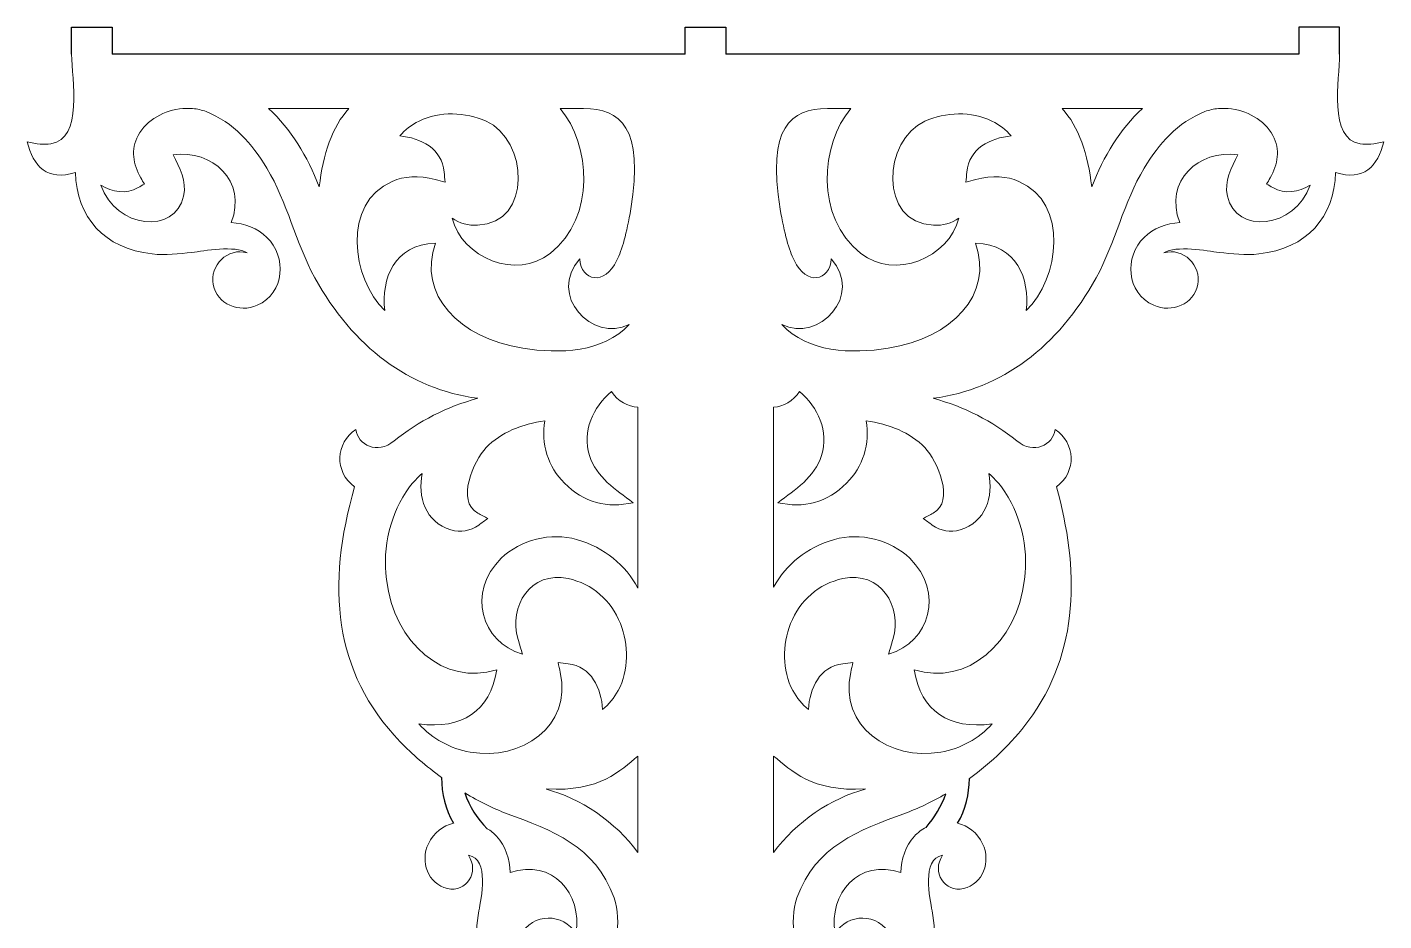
# Model space of a CAD drawing. Header units: millimetres. Extents: x 32 to 2906, y -191 to 651.
# Drawn here: x 1222 to 1721.8, y 239.4 to 568.7 of the extents above; entities that cross this region are included whole.
import ezdxf

# ---------------------------------------------------------------- set-up
doc = ezdxf.new("R2010")
doc.units = ezdxf.units.MM
doc.header["$MEASUREMENT"] = 0

msp = doc.modelspace()

# ---------------------------------------------------------------- linework, layer by layer
for p, q in [((1238.39, 558.66), (1238.39, 568.66)), ((1238.39, 568.66), (1253.39, 568.66)), ((1253.39, 568.66), (1253.39, 558.66)), ((1464.44, 558.66), (1464.44, 568.66)), ((1464.44, 568.66), (1479.44, 568.66)), ((1479.44, 568.66), (1479.44, 558.66)), ((1705.49, 568.66), (1690.49, 568.66)), ((1690.49, 568.66), (1690.49, 558.66)), ((1705.49, 558.66), (1705.49, 568.66)), ((1464.44, 558.66), (1253.39, 558.66)), ((1690.49, 558.66), (1479.44, 558.66))]:
    msp.add_line(p, q)
for centre, radius, start, end in [((1407.71, 291.74), 32.97, 179.1913, 209.7525), ((1535.94, 291.77), 33.2, 330.4099, 0.1062), ((1412.97, 296), 31.15, 197.6944, 226.5894), ((1525.79, 298.38), 36.76, 318.172, 340.6469)]:
    msp.add_arc(centre, radius, start, end)
at = {"lineweight": 9}
for points in [[(1230.78, 525.67), (1242.69, 527.39), (1238.61, 549.48), (1238.39, 558.66)], [(1705.49, 558.66), (1705.49, 549.5), (1701.31, 527.37), (1713.1, 525.67)], [(1279.38, 538.66), (1272.69, 538.1), (1266.02, 534.54), (1262.92, 528.76)], [(1283, 538.66), (1283, 538.66), (1279.38, 538.66), (1279.38, 538.66)], [(1287.97, 537.55), (1286.4, 538.15), (1284.72, 538.51), (1283, 538.66)], [(1310.35, 516.65), (1304.89, 525.77), (1298.07, 533.48), (1287.97, 537.55)], [(1655.91, 537.55), (1645.81, 533.48), (1638.99, 525.77), (1633.53, 516.65)], [(1660.88, 538.66), (1659.16, 538.51), (1657.48, 538.15), (1655.91, 537.55)], [(1664.5, 538.66), (1664.5, 538.66), (1660.88, 538.66), (1660.88, 538.66)], [(1680.96, 528.76), (1677.86, 534.54), (1671.19, 538.11), (1664.5, 538.66)], [(1239.81, 515.16), (1229.56, 511.78), (1224.28, 517.32), (1222.05, 526.45)], [(1222.05, 526.45), (1225.54, 525.53), (1228.37, 525.33), (1230.78, 525.67)], [(1262.92, 528.76), (1260.13, 523.57), (1261.09, 518.05), (1263.93, 513.11)], [(1679.95, 513.11), (1682.79, 518.05), (1683.75, 523.57), (1680.96, 528.76)], [(1721.83, 526.45), (1719.6, 517.32), (1714.32, 511.78), (1704.07, 515.16)], [(1713.1, 525.67), (1715.51, 525.33), (1718.34, 525.53), (1721.83, 526.45)], [(1275.82, 521.66), (1290.28, 523.54), (1303.15, 512.1), (1297.25, 496.66)], [(1279.68, 506.36), (1280.91, 511.93), (1278.19, 516.87), (1275.82, 521.66)], [(1646.63, 496.66), (1640.73, 512.1), (1653.6, 523.54), (1668.06, 521.66)], [(1668.06, 521.66), (1665.69, 516.87), (1662.97, 511.93), (1664.2, 506.36)], [(1268.14, 485.11), (1250.28, 487.09), (1240.43, 498.57), (1239.81, 515.16)], [(1328.01, 476.35), (1320.95, 489.22), (1317.92, 504.2), (1310.35, 516.65)], [(1633.53, 516.65), (1625.96, 504.2), (1622.93, 489.22), (1615.87, 476.35)], [(1704.07, 515.16), (1703.45, 498.57), (1693.6, 487.09), (1675.74, 485.11)], [(1262.97, 509.52), (1258.56, 506.98), (1253.34, 507.82), (1249.2, 510.45)], [(1249.2, 510.45), (1254.83, 494.26), (1276.59, 492.27), (1279.68, 506.36)], [(1265.24, 510.83), (1264.49, 510.4), (1263.73, 509.96), (1262.97, 509.52)], [(1263.93, 513.11), (1264.37, 512.35), (1264.81, 511.59), (1265.24, 510.83)], [(1664.2, 506.36), (1667.29, 492.27), (1689.05, 494.26), (1694.68, 510.45)], [(1678.64, 510.83), (1679.07, 511.59), (1679.51, 512.35), (1679.95, 513.11)], [(1680.91, 509.52), (1680.15, 509.96), (1679.39, 510.4), (1678.64, 510.83)], [(1694.68, 510.45), (1690.54, 507.82), (1685.32, 506.98), (1680.91, 509.52)], [(1297.25, 496.66), (1302.22, 496.3), (1306.86, 494.72), (1310.4, 491.22)], [(1633.48, 491.22), (1637.02, 494.72), (1641.66, 496.3), (1646.63, 496.66)], [(1310.4, 491.22), (1317.59, 484.12), (1317.15, 470.78), (1306.79, 466.18)], [(1637.09, 466.18), (1626.73, 470.78), (1626.29, 484.12), (1633.48, 491.22)], [(1282.77, 485.68), (1278.03, 485.1), (1272.89, 484.54), (1268.14, 485.11)], [(1303.06, 485.5), (1298.78, 488.36), (1287.03, 486.2), (1282.77, 485.68)], [(1290.56, 473.79), (1289.22, 480.76), (1295.88, 487.66), (1303.06, 485.5)], [(1661.11, 485.68), (1656.85, 486.2), (1645.1, 488.36), (1640.82, 485.5)], [(1640.82, 485.5), (1648, 487.66), (1654.66, 480.76), (1653.32, 473.79)], [(1675.74, 485.11), (1670.99, 484.54), (1665.85, 485.1), (1661.11, 485.68)], [(1388.03, 431.92), (1362.78, 435.29), (1342.15, 450.75), (1328.01, 476.35)], [(1615.87, 476.35), (1601.73, 450.75), (1581.1, 435.29), (1555.85, 431.92)], [(1306.79, 466.18), (1300.22, 463.25), (1291.93, 466.61), (1290.56, 473.79)], [(1653.32, 473.79), (1651.95, 466.61), (1643.66, 463.25), (1637.09, 466.18)], [(1357.25, 416.2), (1366.21, 423.48), (1376.81, 428.9), (1388.03, 431.92)], [(1555.85, 431.92), (1567.07, 428.9), (1577.67, 423.48), (1586.63, 416.2)], [(1342.68, 399.36), (1335.1, 404.75), (1335.63, 415.55), (1343.11, 420.4)], [(1343.11, 420.4), (1343.92, 414.76), (1350.99, 411.08), (1357.25, 416.2)], [(1586.63, 416.2), (1592.89, 411.08), (1599.96, 414.76), (1600.77, 420.4)], [(1600.77, 420.4), (1608.25, 415.55), (1608.78, 404.75), (1601.2, 399.36)], [(1359.49, 305.37), (1334.74, 331.15), (1332.24, 362.72), (1342.68, 399.36)], [(1601.2, 399.36), (1609.56, 369.4), (1609.98, 338.5), (1590.74, 312.87)], [(1590.74, 312.87), (1584.72, 304.86), (1577.3, 297.73), (1569.13, 291.83)], [(1374.75, 292.21), (1369.07, 296.32), (1363.82, 300.86), (1359.49, 305.37)]]:
    msp.add_open_spline(points, degree=3, dxfattribs=at)
for points, knots in [([(1329.68, 509.83), (1330.94, 521.74), (1334.49, 532.11), (1340.57, 538.66), (1340.57, 538.66), (1340.57, 538.66), (1310.98, 538.66), (1310.98, 538.66), (1310.98, 538.66), (1319.27, 531.19), (1325.2, 521.04), (1329.68, 509.83)], [0, 0, 0, 0, 0.25, 0.25, 0.25, 0.25, 0.5, 0.5, 0.5, 0.5, 1, 1, 1, 1]), ([(1414.66, 485.24), (1402.41, 475.45), (1382.22, 483.64), (1378.61, 498.34), (1378.61, 498.34), (1381.27, 496.41), (1384.59, 495.52), (1387.92, 495.65), (1387.92, 495.65), (1408.42, 496.45), (1406.51, 527.21), (1391.11, 534.03), (1391.11, 534.03), (1383.44, 537.42), (1374.06, 537.78), (1366.44, 534.05), (1366.44, 534.05), (1363.66, 532.69), (1361.25, 530.85), (1359.29, 528.58), (1359.29, 528.58), (1367.07, 527.9), (1374.9, 523.85), (1375.67, 515.28), (1375.67, 515.28), (1375.78, 514.04), (1375.89, 512.8), (1376, 511.56), (1376, 511.56), (1374.79, 511.87), (1373.59, 512.19), (1372.38, 512.5), (1372.38, 512.5), (1366.19, 514.13), (1360.85, 513.73), (1356.51, 511.84), (1356.51, 511.84), (1337.99, 503.79), (1341.57, 476.02), (1353.77, 464.23), (1353.77, 464.23), (1352.57, 476.03), (1357.05, 488.48), (1372.47, 489.09), (1372.47, 489.09), (1365.76, 470.15), (1381.16, 454.04), (1404.63, 450.37), (1404.63, 450.37), (1418.22, 448.24), (1434.26, 448.7), (1443.86, 459.13), (1443.86, 459.13), (1430.17, 452.21), (1413.63, 470.01), (1425.63, 483.31), (1425.63, 483.31), (1426.1, 475.09), (1434.69, 473.19), (1439.32, 482.77), (1439.32, 482.77), (1441.16, 486.58), (1442.96, 492.61), (1444.42, 501.66), (1444.42, 501.66), (1449.28, 531.74), (1440.64, 538.66), (1427.03, 538.66), (1427.03, 538.66), (1427.03, 538.66), (1418.42, 538.66), (1418.42, 538.66), (1418.42, 538.66), (1429.53, 525.37), (1431.77, 498.91), (1414.66, 485.24)], [0, 0, 0, 0, 0.05, 0.05, 0.05, 0.05, 0.1, 0.1, 0.1, 0.1, 0.15, 0.15, 0.15, 0.15, 0.2, 0.2, 0.2, 0.2, 0.25, 0.25, 0.25, 0.25, 0.3, 0.3, 0.3, 0.3, 0.35, 0.35, 0.35, 0.35, 0.4, 0.4, 0.4, 0.4, 0.45, 0.45, 0.45, 0.45, 0.5, 0.5, 0.5, 0.5, 0.55, 0.55, 0.55, 0.55, 0.6, 0.6, 0.6, 0.6, 0.65, 0.65, 0.65, 0.65, 0.7, 0.7, 0.7, 0.7, 0.75, 0.75, 0.75, 0.75, 0.8, 0.8, 0.8, 0.8, 0.85, 0.85, 0.85, 0.85, 0.9, 0.9, 0.9, 0.9, 1, 1, 1, 1]), ([(1529.22, 485.24), (1541.47, 475.45), (1561.66, 483.63), (1565.27, 498.34), (1565.27, 498.34), (1562.61, 496.41), (1559.29, 495.52), (1555.97, 495.65), (1555.97, 495.65), (1535.46, 496.44), (1537.38, 527.21), (1552.77, 534.02), (1552.77, 534.02), (1560.44, 537.42), (1569.82, 537.78), (1577.44, 534.05), (1577.44, 534.05), (1580.22, 532.69), (1582.63, 530.85), (1584.59, 528.57), (1584.59, 528.57), (1576.81, 527.9), (1568.98, 523.85), (1568.22, 515.28), (1568.22, 515.28), (1568.11, 514.04), (1567.99, 512.8), (1567.89, 511.55), (1567.89, 511.55), (1569.09, 511.87), (1570.29, 512.19), (1571.5, 512.5), (1571.5, 512.5), (1577.69, 514.12), (1583.03, 513.72), (1587.37, 511.84), (1587.37, 511.84), (1605.89, 503.79), (1602.31, 476.01), (1590.11, 464.22), (1590.11, 464.22), (1591.31, 476.03), (1586.83, 488.48), (1571.41, 489.08), (1571.41, 489.08), (1578.13, 470.14), (1562.72, 454.04), (1539.25, 450.37), (1539.25, 450.37), (1525.66, 448.24), (1509.62, 448.7), (1500.02, 459.13), (1500.02, 459.13), (1513.71, 452.21), (1530.25, 470), (1518.25, 483.31), (1518.25, 483.31), (1517.78, 475.09), (1509.19, 473.19), (1504.56, 482.77), (1504.56, 482.77), (1502.72, 486.58), (1500.92, 492.61), (1499.46, 501.65), (1499.46, 501.65), (1494.6, 531.74), (1503.24, 538.66), (1516.85, 538.66), (1516.85, 538.66), (1516.85, 538.66), (1525.46, 538.66), (1525.46, 538.66), (1525.46, 538.66), (1514.35, 525.37), (1512.12, 498.91), (1529.22, 485.24)], [0, 0, 0, 0, 0.05, 0.05, 0.05, 0.05, 0.1, 0.1, 0.1, 0.1, 0.15, 0.15, 0.15, 0.15, 0.2, 0.2, 0.2, 0.2, 0.25, 0.25, 0.25, 0.25, 0.3, 0.3, 0.3, 0.3, 0.35, 0.35, 0.35, 0.35, 0.4, 0.4, 0.4, 0.4, 0.45, 0.45, 0.45, 0.45, 0.5, 0.5, 0.5, 0.5, 0.55, 0.55, 0.55, 0.55, 0.6, 0.6, 0.6, 0.6, 0.65, 0.65, 0.65, 0.65, 0.7, 0.7, 0.7, 0.7, 0.75, 0.75, 0.75, 0.75, 0.8, 0.8, 0.8, 0.8, 0.85, 0.85, 0.85, 0.85, 0.9, 0.9, 0.9, 0.9, 1, 1, 1, 1]), ([(1614.2, 509.83), (1612.94, 521.74), (1609.39, 532.11), (1603.31, 538.66), (1603.31, 538.66), (1603.31, 538.66), (1632.9, 538.66), (1632.9, 538.66), (1632.9, 538.66), (1624.61, 531.19), (1618.68, 521.04), (1614.2, 509.83)], [0, 0, 0, 0, 0.25, 0.25, 0.25, 0.25, 0.5, 0.5, 0.5, 0.5, 1, 1, 1, 1]), ([(1447.05, 361.97), (1447.05, 361.97), (1447.05, 428.63), (1447.05, 428.63), (1447.05, 428.63), (1443.33, 428.87), (1439.69, 430.77), (1437.29, 434.4), (1437.29, 434.4), (1430.5, 428.69), (1426.4, 419.75), (1429.18, 410.88), (1429.18, 410.88), (1431.7, 402.72), (1438.87, 398.31), (1445.29, 393.47), (1445.29, 393.47), (1435.88, 391.35), (1427.04, 393.35), (1419.97, 400.71), (1419.97, 400.71), (1413.91, 406.5), (1411.32, 415.43), (1412.74, 423.59), (1412.74, 423.59), (1404.56, 422.44), (1396.55, 419.44), (1391.12, 413.74), (1391.12, 413.74), (1386.51, 408.88), (1379.95, 393.95), (1388.07, 389.64), (1388.07, 389.64), (1389.3, 388.99), (1390.53, 388.33), (1391.77, 387.68), (1391.77, 387.68), (1390.64, 386.85), (1389.52, 386.03), (1388.39, 385.2), (1388.39, 385.2), (1385.39, 383), (1381.67, 382.4), (1378.12, 383.48), (1378.12, 383.48), (1368.75, 386.36), (1365.83, 395.65), (1367.6, 404.27), (1367.6, 404.27), (1365.81, 402.73), (1364.2, 400.87), (1362.9, 399.35), (1362.9, 399.35), (1355.87, 389.48), (1352.94, 377.2), (1354.39, 365.2), (1354.39, 365.2), (1357.24, 341.62), (1375.86, 325.83), (1395.03, 331.87), (1395.03, 331.87), (1392.49, 316.53), (1382.31, 309.9), (1366.38, 311.94), (1366.38, 311.94), (1371.28, 306.49), (1377.91, 302.87), (1385.29, 301.56), (1385.29, 301.56), (1403.88, 298.28), (1422.92, 310.98), (1418.43, 330.96), (1418.43, 330.96), (1418.15, 332.17), (1417.88, 333.39), (1417.61, 334.61), (1417.61, 334.61), (1418.84, 334.45), (1420.08, 334.3), (1421.32, 334.14), (1421.32, 334.14), (1429.85, 333.08), (1433.63, 325.11), (1434.03, 317.31), (1434.03, 317.31), (1436.37, 319.19), (1438.3, 321.53), (1439.75, 324.26), (1439.75, 324.26), (1443.75, 331.75), (1443.72, 341.14), (1440.6, 348.92), (1440.6, 348.92), (1437.18, 357.43), (1430.35, 363.62), (1421.29, 365.52), (1421.29, 365.52), (1407.6, 368.43), (1399.25, 355.48), (1402.92, 343.01), (1402.92, 343.01), (1403.45, 341.23), (1403.97, 339.46), (1404.49, 337.68), (1404.49, 337.68), (1389.19, 342.02), (1384.08, 360.53), (1396.72, 373), (1396.72, 373), (1403.62, 379.81), (1415.19, 382.64), (1424.46, 379.92), (1424.46, 379.92), (1434.87, 376.88), (1442.47, 370.51), (1447.05, 361.97)], [0, 0, 0, 0, 0.033333, 0.033333, 0.033333, 0.033333, 0.066667, 0.066667, 0.066667, 0.066667, 0.1, 0.1, 0.1, 0.1, 0.133333, 0.133333, 0.133333, 0.133333, 0.166667, 0.166667, 0.166667, 0.166667, 0.2, 0.2, 0.2, 0.2, 0.233333, 0.233333, 0.233333, 0.233333, 0.266667, 0.266667, 0.266667, 0.266667, 0.3, 0.3, 0.3, 0.3, 0.333333, 0.333333, 0.333333, 0.333333, 0.366667, 0.366667, 0.366667, 0.366667, 0.4, 0.4, 0.4, 0.4, 0.433333, 0.433333, 0.433333, 0.433333, 0.466667, 0.466667, 0.466667, 0.466667, 0.5, 0.5, 0.5, 0.5, 0.533333, 0.533333, 0.533333, 0.533333, 0.566667, 0.566667, 0.566667, 0.566667, 0.6, 0.6, 0.6, 0.6, 0.633333, 0.633333, 0.633333, 0.633333, 0.666667, 0.666667, 0.666667, 0.666667, 0.7, 0.7, 0.7, 0.7, 0.733333, 0.733333, 0.733333, 0.733333, 0.766667, 0.766667, 0.766667, 0.766667, 0.8, 0.8, 0.8, 0.8, 0.833333, 0.833333, 0.833333, 0.833333, 0.866667, 0.866667, 0.866667, 0.866667, 0.9, 0.9, 0.9, 0.9, 0.933333, 0.933333, 0.933333, 0.933333, 1, 1, 1, 1]), ([(1497.05, 428.64), (1497.05, 428.64), (1497.05, 362.37), (1497.05, 362.37), (1497.05, 362.37), (1501.65, 370.7), (1509.17, 376.93), (1519.42, 379.92), (1519.42, 379.92), (1528.69, 382.64), (1540.26, 379.81), (1547.16, 373), (1547.16, 373), (1559.8, 360.53), (1554.69, 342.02), (1539.39, 337.68), (1539.39, 337.68), (1539.91, 339.46), (1540.43, 341.23), (1540.96, 343.01), (1540.96, 343.01), (1544.63, 355.48), (1536.28, 368.43), (1522.59, 365.52), (1522.59, 365.52), (1513.53, 363.62), (1506.7, 357.43), (1503.28, 348.92), (1503.28, 348.92), (1500.16, 341.14), (1500.13, 331.75), (1504.13, 324.26), (1504.13, 324.26), (1505.58, 321.53), (1507.51, 319.19), (1509.85, 317.31), (1509.85, 317.31), (1510.25, 325.11), (1514.03, 333.08), (1522.56, 334.14), (1522.56, 334.14), (1523.8, 334.3), (1525.04, 334.45), (1526.27, 334.61), (1526.27, 334.61), (1526, 333.39), (1525.73, 332.17), (1525.45, 330.96), (1525.45, 330.96), (1520.96, 310.98), (1540, 298.28), (1558.59, 301.56), (1558.59, 301.56), (1565.97, 302.87), (1572.6, 306.49), (1577.5, 311.94), (1577.5, 311.94), (1561.57, 309.9), (1551.39, 316.53), (1548.85, 331.87), (1548.85, 331.87), (1568.02, 325.83), (1586.64, 341.62), (1589.49, 365.2), (1589.49, 365.2), (1590.94, 377.2), (1588.01, 389.48), (1580.98, 399.35), (1580.98, 399.35), (1579.68, 400.87), (1578.07, 402.73), (1576.28, 404.27), (1576.28, 404.27), (1578.05, 395.65), (1575.13, 386.36), (1565.76, 383.48), (1565.76, 383.48), (1562.21, 382.4), (1558.49, 383), (1555.49, 385.2), (1555.49, 385.2), (1554.36, 386.03), (1553.24, 386.85), (1552.11, 387.68), (1552.11, 387.68), (1553.35, 388.33), (1554.58, 388.99), (1555.81, 389.64), (1555.81, 389.64), (1563.93, 393.95), (1557.37, 408.88), (1552.76, 413.74), (1552.76, 413.74), (1547.33, 419.44), (1539.32, 422.44), (1531.14, 423.59), (1531.14, 423.59), (1532.56, 415.43), (1529.97, 406.5), (1523.91, 400.71), (1523.91, 400.71), (1516.84, 393.35), (1508, 391.35), (1498.59, 393.47), (1498.59, 393.47), (1505.01, 398.31), (1512.18, 402.72), (1514.7, 410.88), (1514.7, 410.88), (1517.48, 419.75), (1513.38, 428.69), (1506.59, 434.4), (1506.59, 434.4), (1504.24, 430.84), (1500.69, 428.95), (1497.05, 428.64)], [0, 0, 0, 0, 0.033333, 0.033333, 0.033333, 0.033333, 0.066667, 0.066667, 0.066667, 0.066667, 0.1, 0.1, 0.1, 0.1, 0.133333, 0.133333, 0.133333, 0.133333, 0.166667, 0.166667, 0.166667, 0.166667, 0.2, 0.2, 0.2, 0.2, 0.233333, 0.233333, 0.233333, 0.233333, 0.266667, 0.266667, 0.266667, 0.266667, 0.3, 0.3, 0.3, 0.3, 0.333333, 0.333333, 0.333333, 0.333333, 0.366667, 0.366667, 0.366667, 0.366667, 0.4, 0.4, 0.4, 0.4, 0.433333, 0.433333, 0.433333, 0.433333, 0.466667, 0.466667, 0.466667, 0.466667, 0.5, 0.5, 0.5, 0.5, 0.533333, 0.533333, 0.533333, 0.533333, 0.566667, 0.566667, 0.566667, 0.566667, 0.6, 0.6, 0.6, 0.6, 0.633333, 0.633333, 0.633333, 0.633333, 0.666667, 0.666667, 0.666667, 0.666667, 0.7, 0.7, 0.7, 0.7, 0.733333, 0.733333, 0.733333, 0.733333, 0.766667, 0.766667, 0.766667, 0.766667, 0.8, 0.8, 0.8, 0.8, 0.833333, 0.833333, 0.833333, 0.833333, 0.866667, 0.866667, 0.866667, 0.866667, 0.9, 0.9, 0.9, 0.9, 0.933333, 0.933333, 0.933333, 0.933333, 1, 1, 1, 1]), ([(1447.05, 264.65), (1447.05, 264.65), (1447.05, 300.13), (1447.05, 300.13), (1447.05, 300.13), (1440.55, 294.83), (1433.14, 286.88), (1413.33, 288), (1413.33, 288), (1413.33, 288), (1413.33, 287.87), (1413.33, 287.87), (1413.33, 287.87), (1425.52, 284.83), (1438.97, 275.74), (1447.05, 264.65)], [0, 0, 0, 0, 0.2, 0.2, 0.2, 0.2, 0.4, 0.4, 0.4, 0.4, 0.6, 0.6, 0.6, 0.6, 1, 1, 1, 1]), ([(1497.05, 264.65), (1497.05, 264.65), (1497.05, 300.13), (1497.05, 300.13), (1497.05, 300.13), (1503.55, 294.83), (1510.96, 286.88), (1530.76, 288), (1530.76, 288), (1530.76, 288), (1530.76, 287.87), (1530.76, 287.87), (1530.76, 287.87), (1518.58, 284.83), (1505.13, 275.74), (1497.05, 264.65)], [0, 0, 0, 0, 0.2, 0.2, 0.2, 0.2, 0.4, 0.4, 0.4, 0.4, 0.6, 0.6, 0.6, 0.6, 1, 1, 1, 1]), ([(1391.56, 273.37), (1392.82, 272.6), (1393.99, 271.66), (1395.01, 270.55), (1395.01, 270.55), (1398.38, 266.89), (1399.8, 262.19), (1399.98, 257.21), (1399.98, 257.21), (1415.62, 262.56), (1426.6, 249.31), (1424.21, 234.92), (1424.21, 234.92), (1419.69, 241.95), (1408.23, 243.02), (1403.68, 233.66), (1403.68, 233.66), (1402.73, 231.69), (1402.18, 229.36), (1402.06, 226.91), (1402.06, 226.91), (1412.05, 233.27), (1426.95, 236.39), (1431.07, 222.77), (1431.07, 222.77), (1431.15, 222.5), (1431.23, 222.25), (1431.31, 222.01), (1431.31, 222.01), (1439.42, 226.43), (1441.2, 239.26), (1438.29, 247.9), (1438.29, 247.9), (1431.29, 267.15), (1415.3, 272.83), (1398.9, 278.87), (1398.9, 278.87), (1393.78, 280.75), (1388.47, 283.4), (1383.3, 286.53)], [0.78923189, 0.78923189, 0.78923189, 0.78923189, 0.79005525, 0.79005525, 0.79005525, 0.79005525, 0.79558011, 0.79558011, 0.79558011, 0.79558011, 0.80110497, 0.80110497, 0.80110497, 0.80110497, 0.80662983, 0.80662983, 0.80662983, 0.80662983, 0.8121547, 0.8121547, 0.8121547, 0.8121547, 0.81767956, 0.81767956, 0.81767956, 0.81767956, 0.82320442, 0.82320442, 0.82320442, 0.82320442, 0.82872928, 0.82872928, 0.82872928, 0.82872928, 0.83425414, 0.83425414, 0.83425414, 0.83425414, 0.83628883, 0.83628883, 0.83628883, 0.83628883]), ([(1560.47, 286.2), (1555.44, 283.27), (1550.24, 280.81), (1544.98, 278.87), (1544.98, 278.87), (1528.58, 272.83), (1512.59, 267.15), (1505.59, 247.9), (1505.59, 247.9), (1502.68, 239.26), (1504.46, 226.43), (1512.57, 222.01), (1512.57, 222.01), (1512.65, 222.25), (1512.73, 222.5), (1512.81, 222.77), (1512.81, 222.77), (1516.93, 236.39), (1531.83, 233.27), (1541.82, 226.91), (1541.82, 226.91), (1541.7, 229.36), (1541.15, 231.69), (1540.2, 233.66), (1540.2, 233.66), (1535.65, 243.02), (1524.19, 241.95), (1519.67, 234.92), (1519.67, 234.92), (1517.28, 249.31), (1528.26, 262.56), (1543.9, 257.21), (1543.9, 257.21), (1544.08, 262.19), (1545.5, 266.89), (1548.87, 270.55), (1548.87, 270.55), (1550.12, 271.91), (1551.59, 273.02), (1553.18, 273.86)], [1.15302271, 1.15302271, 1.15302271, 1.15302271, 1.15469613, 1.15469613, 1.15469613, 1.15469613, 1.16022099, 1.16022099, 1.16022099, 1.16022099, 1.16574586, 1.16574586, 1.16574586, 1.16574586, 1.17127072, 1.17127072, 1.17127072, 1.17127072, 1.17679558, 1.17679558, 1.17679558, 1.17679558, 1.18232044, 1.18232044, 1.18232044, 1.18232044, 1.1878453, 1.1878453, 1.1878453, 1.1878453, 1.19337017, 1.19337017, 1.19337017, 1.19337017, 1.19889503, 1.19889503, 1.19889503, 1.19889503, 1.19990345, 1.19990345, 1.19990345, 1.19990345]), ([(1378.85, 66.36), (1375.15, 67.36), (1371.83, 69.79), (1369.85, 73.86), (1369.85, 73.86), (1366.7, 80.32), (1369.76, 88.73), (1376.89, 90.35), (1376.89, 90.35), (1383.81, 91.94), (1388.86, 84.27), (1384.59, 78.14), (1384.59, 78.14), (1392.57, 79.32), (1389.17, 94.31), (1388.5, 98.55), (1388.5, 98.55), (1387.92, 102.22), (1387.34, 106.14), (1387.31, 109.95), (1387.31, 109.95), (1377.53, 111.78), (1368.71, 118.05), (1362.51, 130.53), (1362.51, 130.53), (1360.83, 133.92), (1360.4, 145.17), (1362.54, 152.42), (1362.54, 152.42), (1356.21, 165.3), (1351.82, 159.1), (1346.28, 174.56), (1346.28, 174.56), (1343.31, 182.83), (1350.56, 191.71), (1357.28, 196.68), (1357.28, 196.68), (1362.64, 200.64), (1370.44, 209.1), (1372.5, 212.74), (1372.5, 212.74), (1375.89, 218.74), (1381.92, 222.46), (1388.3, 222.53), (1388.3, 222.53), (1387.88, 224.42), (1387.58, 226.42), (1387.42, 228.52), (1387.42, 228.52), (1387.01, 233.3), (1387.75, 238.42), (1388.5, 243.13), (1388.5, 243.13), (1389.17, 247.37), (1392.57, 262.37), (1384.59, 263.55), (1384.59, 263.55), (1388.86, 257.41), (1383.81, 249.74), (1376.89, 251.33), (1376.89, 251.33), (1369.76, 252.96), (1366.7, 261.36), (1369.85, 267.82), (1369.85, 267.82), (1371.88, 271.98), (1375.29, 274.43), (1379.09, 275.38)], [0.69945344, 0.69945344, 0.69945344, 0.69945344, 0.70165746, 0.70165746, 0.70165746, 0.70165746, 0.70718232, 0.70718232, 0.70718232, 0.70718232, 0.71270718, 0.71270718, 0.71270718, 0.71270718, 0.71823204, 0.71823204, 0.71823204, 0.71823204, 0.72375691, 0.72375691, 0.72375691, 0.72375691, 0.72928177, 0.72928177, 0.72928177, 0.72928177, 0.73480663, 0.73480663, 0.73480663, 0.73480663, 0.74033149, 0.74033149, 0.74033149, 0.74033149, 0.74585635, 0.74585635, 0.74585635, 0.74585635, 0.75138122, 0.75138122, 0.75138122, 0.75138122, 0.75690608, 0.75690608, 0.75690608, 0.75690608, 0.76243094, 0.76243094, 0.76243094, 0.76243094, 0.7679558, 0.7679558, 0.7679558, 0.7679558, 0.77348066, 0.77348066, 0.77348066, 0.77348066, 0.77900552, 0.77900552, 0.77900552, 0.77900552, 0.78453039, 0.78453039, 0.78453039, 0.78453039, 0.78678195, 0.78678195, 0.78678195, 0.78678195]), ([(1564.81, 275.38), (1568.6, 274.42), (1572.01, 271.97), (1574.03, 267.82), (1574.03, 267.82), (1577.18, 261.36), (1574.12, 252.96), (1566.99, 251.33), (1566.99, 251.33), (1560.07, 249.74), (1555.02, 257.41), (1559.29, 263.55), (1559.29, 263.55), (1551.31, 262.37), (1554.71, 247.37), (1555.38, 243.13), (1555.38, 243.13), (1556.13, 238.42), (1556.87, 233.3), (1556.46, 228.52), (1556.46, 228.52), (1556.3, 226.42), (1556, 224.42), (1555.58, 222.53), (1555.58, 222.53), (1561.96, 222.46), (1567.99, 218.74), (1571.38, 212.74), (1571.38, 212.74), (1573.44, 209.1), (1581.24, 200.64), (1586.6, 196.68), (1586.6, 196.68), (1593.32, 191.71), (1600.57, 182.83), (1597.6, 174.56), (1597.6, 174.56), (1592.06, 159.1), (1587.67, 165.3), (1581.34, 152.42), (1581.34, 152.42), (1583.48, 145.17), (1583.05, 133.92), (1581.37, 130.53), (1581.37, 130.53), (1575.17, 118.05), (1566.35, 111.78), (1556.57, 109.95), (1556.57, 109.95), (1556.54, 106.14), (1555.96, 102.22), (1555.38, 98.55), (1555.38, 98.55), (1554.71, 94.31), (1551.31, 79.32), (1559.29, 78.14), (1559.29, 78.14), (1555.02, 84.27), (1560.07, 91.94), (1566.99, 90.35), (1566.99, 90.35), (1574.12, 88.73), (1577.18, 80.32), (1574.03, 73.86), (1574.03, 73.86), (1572.05, 69.79), (1568.73, 67.36), (1565.03, 66.36)], [1.20217171, 1.20217171, 1.20217171, 1.20217171, 1.20441989, 1.20441989, 1.20441989, 1.20441989, 1.20994475, 1.20994475, 1.20994475, 1.20994475, 1.21546961, 1.21546961, 1.21546961, 1.21546961, 1.22099448, 1.22099448, 1.22099448, 1.22099448, 1.22651934, 1.22651934, 1.22651934, 1.22651934, 1.2320442, 1.2320442, 1.2320442, 1.2320442, 1.23756906, 1.23756906, 1.23756906, 1.23756906, 1.24309392, 1.24309392, 1.24309392, 1.24309392, 1.24861878, 1.24861878, 1.24861878, 1.24861878, 1.25414365, 1.25414365, 1.25414365, 1.25414365, 1.25966851, 1.25966851, 1.25966851, 1.25966851, 1.26519337, 1.26519337, 1.26519337, 1.26519337, 1.27071823, 1.27071823, 1.27071823, 1.27071823, 1.27624309, 1.27624309, 1.27624309, 1.27624309, 1.28176796, 1.28176796, 1.28176796, 1.28176796, 1.28729282, 1.28729282, 1.28729282, 1.28729282, 1.28949675, 1.28949675, 1.28949675, 1.28949675])]:
    msp.add_open_spline(points, degree=3, knots=knots, dxfattribs=at)

doc.saveas('drawing.dxf')
